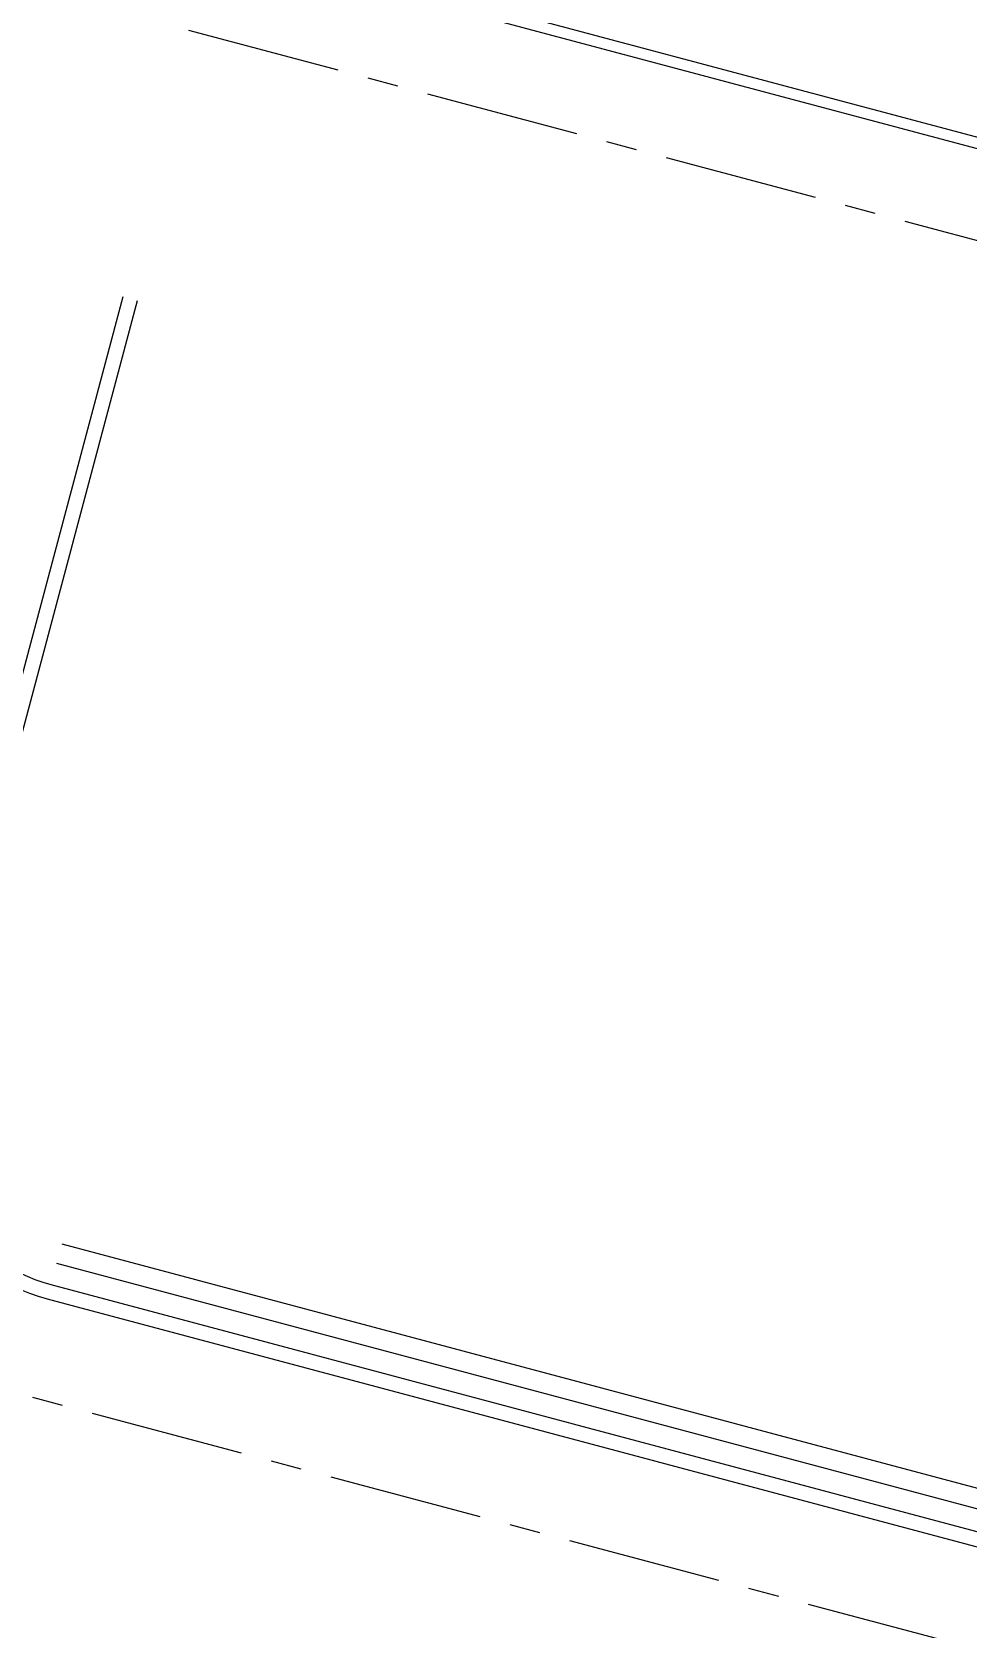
# Model space of a CAD drawing. Header units: metres. Extents: x 689715 to 690980, y 1005284 to 1006835.
# Drawn here: x 690559.8 to 690597.7, y 1005480.3 to 1005544.9 of the extents above; entities that cross this region are included whole.
import ezdxf

# ---------------------------------------------------------------- set-up
doc = ezdxf.new("R2010")
doc.units = ezdxf.units.M
doc.linetypes.add('CENTER', pattern=[2, 1.25, -0.25, 0.25, -0.25])
for name, color, linetype in [('008-MONTEMADERO FASE IV Y V$0$C-CALLE-ACERA', 8, 'Continuous'), ('C-CALLE-ACERA', 8, 'Continuous'), ('CALLES-CENTRO', 2, 'CENTER')]:
    doc.layers.add(name, color=color, linetype=linetype)

msp = doc.modelspace()

# ---------------------------------------------------------------- linework, layer by layer
at = {"layer": '008-MONTEMADERO FASE IV Y V$0$C-CALLE-ACERA', "linetype": 'Continuous', "ltscale": 5, "flags": 128}
for points in [[(690621.44, 1005533.969), (690573.661, 1005546.713, -0.414214), (690568.985, 1005554.791), (690573.262, 1005570.83)], [(690621.556, 1005534.404), (690573.777, 1005547.148, -0.414214), (690569.419, 1005554.675), (690573.697, 1005570.714)]]:
    msp.add_lwpolyline(points, format="xyb", dxfattribs=at)
at = {"layer": 'C-CALLE-ACERA', "linetype": 'Continuous', "ltscale": 5}
msp.add_line((690718.089, 1005453.96), (690561.027, 1005495.851), dxfattribs=at)
for points in [[(690708.459, 1005454.148), (690560.434, 1005493.629, -0.414214), (690555.12, 1005502.808), (690563.495, 1005534.21)], [(690708.58, 1005454.737), (690560.588, 1005494.208, -0.414214), (690555.7, 1005502.654), (690564.075, 1005534.056)]]:
    msp.add_lwpolyline(points, format="xyb", dxfattribs=at)
at = {"layer": 'C-CALLE-ACERA', "linetype": 'Continuous', "ltscale": 5, "flags": 128}
msp.add_lwpolyline([(690816.544, 1005427.701), (690718.089, 1005453.96), (690708.846, 1005455.598), (690560.82, 1005495.078)], dxfattribs=at)
at = {"layer": 'CALLES-CENTRO', "linetype": 'CENTER', "ltscale": 5, "flags": 128}
msp.add_lwpolyline([(690620.513, 1005530.491), (690562.491, 1005545.966), (690458.47, 1005573.71)], dxfattribs=at)
at = {"layer": 'CALLES-CENTRO', "linetype": 'CENTER', "ltscale": 5}
msp.add_lwpolyline([(690713.537, 1005448.654), (690657.185, 1005463.684), (690606.941, 1005477.085), (690556.698, 1005490.485), (690548.291, 1005492.727), (690512.562, 1005502.257)], dxfattribs=at)

doc.saveas('drawing.dxf')
